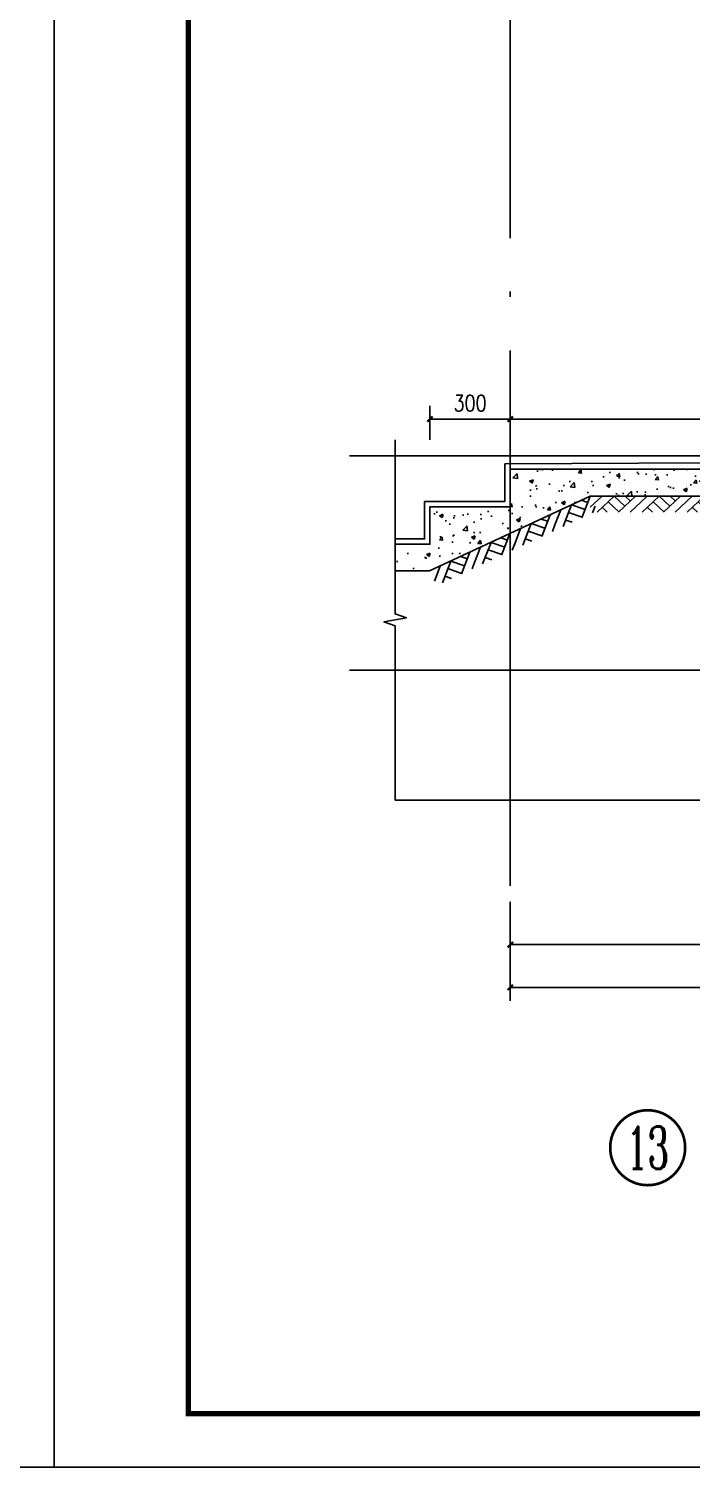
# Model space of a CAD drawing. Extents: x 718358 to 1668613, y -348838 to -159582.
# Drawn here: x 868773 to 871246, y -348838 to -343463 of the extents above; entities that cross this region are included whole.
import ezdxf
from ezdxf.enums import TextEntityAlignment as Align

# ---------------------------------------------------------------- set-up
doc = ezdxf.new("R2010")
doc.units = 0
doc.header["$LTSCALE"] = 1000
doc.linetypes.add('DOTE', pattern=[2.42, 2, -0.2, 0.02, -0.2])
for name, color, linetype in [('PUB_TEXT', 10, 'Continuous'), ('建-可见线', 7, 'Continuous'), ('建-图例填充', 251, 'Continuous'), ('建-图框', 4, 'Continuous'), ('建-墙体', 2, 'Continuous'), ('建-尺寸', 73, 'Continuous'), ('建-符号', 3, 'Continuous'), ('建-轴标', 3, 'Continuous'), ('建-轴网', 14, 'DOTE')]:
    doc.layers.add(name, color=color, linetype=linetype)
doc.styles.add('_TCH_LABEL', font='COMPLEX', dxfattribs={"bigfont": 'GBCBIG'})
doc.styles.add('DIM_FONT', font='SIMPLEX.shx', dxfattribs={"width": 0.8, "bigfont": 'GBCBIG.shx'})
doc.dimstyles.new('DIMN20', dxfattribs={"dimscale": 0.2, "dimtxt": 300, "dimasz": 100, "dimexe": 250, "dimexo": 300, "dimgap": 150, "dimtad": 1, "dimdec": 0, "dimzin": 0, "dimdsep": 46, "dimtxsty": 'DIM_FONT', "dimblk": 'ARCHTICK', "dimcen": 0.09, "dimdle": 1, "dimclrt": 7, "dimazin": 2, "dimtfac": 1, "dimtdec": 0, "dimtix": 1, "dimtmove": 2, "dimatfit": 3, "dimldrblk": 'ARCHTICK', "dimfxl": 1, "dimtolj": 1, "dimtzin": 0, "dimarcsym": 0})

# ---------------------------------------------------------------- blocks, each defined once
blk = doc.blocks.new('_ArchTick')
at = {"color": 0, "linetype": 'ByBlock', "const_width": 0.4}
blk.add_lwpolyline([(-0.5, -0.5), (0.5, 0.5)], dxfattribs=at)
blk = doc.blocks.new('*D1564')
at = {"layer": 'Defpoints', "color": 0, "transparency": 16777216}
for p in [(870570.4, -346665), (872670.4, -346665), (872670.4, -347045)]:
    blk.add_point(p, dxfattribs=at)
at = {"layer": '建-轴标', "color": 0, "lineweight": -2, "transparency": 16777216}
for p, q in [((870570.4, -346725), (870570.4, -347095)), ((872670.4, -346725), (872670.4, -347095)), ((870570.2, -347045), (872670.6, -347045))]:
    blk.add_line(p, q, dxfattribs=at)
at = {"layer": '建-轴标', "color": 0, "lineweight": -2, "transparency": 16777216, "xscale": 20, "yscale": 20, "zscale": 20, "rotation": 180}
blk.add_blockref('_ArchTick', (870570.4, -347045), dxfattribs=at)
at = {"layer": '建-轴标', "color": 0, "lineweight": -2, "transparency": 16777216, "xscale": 20, "yscale": 20, "zscale": 20}
blk.add_blockref('_ArchTick', (872670.4, -347045), dxfattribs=at)
at = {"layer": '建-轴标', "color": 7, "transparency": 16777216, "insert": (871620.4, -346985), "char_height": 60, "attachment_point": 5, "style": 'DIM_FONT'}
blk.add_mtext('\\A1;2100', dxfattribs=at)
blk = doc.blocks.new('*D1566')
at = {"layer": 'Defpoints', "color": 0, "transparency": 16777216}
for p in [(870570.4, -346665), (872570.4, -346665), (872570.4, -346885)]:
    blk.add_point(p, dxfattribs=at)
at = {"layer": '建-尺寸', "color": 0, "lineweight": -2, "transparency": 16777216}
for p, q in [((870570.4, -346725), (870570.4, -346935)), ((872570.4, -346725), (872570.4, -346935)), ((870570.2, -346885), (872570.6, -346885))]:
    blk.add_line(p, q, dxfattribs=at)
at = {"layer": '建-尺寸', "color": 0, "lineweight": -2, "transparency": 16777216, "xscale": 20, "yscale": 20, "zscale": 20, "rotation": 180}
blk.add_blockref('_ArchTick', (870570.4, -346885), dxfattribs=at)
at = {"layer": '建-尺寸', "color": 0, "lineweight": -2, "transparency": 16777216, "xscale": 20, "yscale": 20, "zscale": 20}
blk.add_blockref('_ArchTick', (872570.4, -346885), dxfattribs=at)
at = {"layer": '建-尺寸', "color": 7, "transparency": 16777216, "insert": (871570.4, -346825), "char_height": 60, "attachment_point": 5, "style": 'DIM_FONT'}
blk.add_mtext('\\A1;2000', dxfattribs=at)
blk = doc.blocks.new('$LinePat$素土夯实')
at = {"color": 0}
for p, q in [((0, -210), (210, 0)), ((120, -300), (420, 0)), ((420, 0), (608, -188)), ((495, -300), (795, 0)), ((615, 0), (705, -90)), ((210, -210), (300, -300)), ((315, -105), (502, -293)), ((705, -300), (795, -210))]:
    blk.add_line(p, q, dxfattribs=at)
blk = doc.blocks.new('*D3403')
at = {"layer": 'Defpoints', "color": 0, "transparency": 16777216}
for p in [(870570.4, -344921.5), (870270.4, -345058.9), (870570.4, -345058.9)]:
    blk.add_point(p, dxfattribs=at)
at = {"layer": '建-尺寸', "color": 0, "lineweight": -2, "transparency": 16777216}
for p, q in [((870270.4, -344998.9), (870270.4, -344871.5)), ((870570.4, -344998.9), (870570.4, -344871.5)), ((870270.2, -344921.5), (870570.6, -344921.5))]:
    blk.add_line(p, q, dxfattribs=at)
at = {"layer": '建-尺寸', "color": 0, "lineweight": -2, "transparency": 16777216, "xscale": 20, "yscale": 20, "zscale": 20, "rotation": 180}
blk.add_blockref('_ArchTick', (870270.4, -344921.5), dxfattribs=at)
at = {"layer": '建-尺寸', "color": 0, "lineweight": -2, "transparency": 16777216, "xscale": 20, "yscale": 20, "zscale": 20}
blk.add_blockref('_ArchTick', (870570.4, -344921.5), dxfattribs=at)
at = {"layer": '建-尺寸', "color": 7, "transparency": 16777216, "insert": (870420.4, -344861.5), "char_height": 60, "attachment_point": 5, "style": 'DIM_FONT'}
blk.add_mtext('\\A1;300', dxfattribs=at)
blk = doc.blocks.new('*D3404')
at = {"layer": 'Defpoints', "color": 0, "transparency": 16777216}
for p in [(872570.4, -344921.5), (870570.4, -345058.9), (872570.4, -345058.9)]:
    blk.add_point(p, dxfattribs=at)
at = {"layer": '建-尺寸', "color": 0, "lineweight": -2, "transparency": 16777216}
for p, q in [((870570.4, -344998.9), (870570.4, -344871.5)), ((872570.4, -344998.9), (872570.4, -344871.5)), ((870570.2, -344921.5), (872570.6, -344921.5))]:
    blk.add_line(p, q, dxfattribs=at)
at = {"layer": '建-尺寸', "color": 0, "lineweight": -2, "transparency": 16777216, "xscale": 20, "yscale": 20, "zscale": 20, "rotation": 180}
blk.add_blockref('_ArchTick', (870570.4, -344921.5), dxfattribs=at)
at = {"layer": '建-尺寸', "color": 0, "lineweight": -2, "transparency": 16777216, "xscale": 20, "yscale": 20, "zscale": 20}
blk.add_blockref('_ArchTick', (872570.4, -344921.5), dxfattribs=at)
at = {"layer": '建-尺寸', "color": 7, "transparency": 16777216, "insert": (871570.4, -344861.5), "char_height": 60, "attachment_point": 5, "style": 'DIM_FONT'}
blk.add_mtext('\\A1;2000', dxfattribs=at)

msp = doc.modelspace()

# ---------------------------------------------------------------- hatches: boundary and pattern name
at = {"layer": '建-图例填充'}
h = msp.add_hatch(dxfattribs=at)
h.set_pattern_fill('混凝土', color=256, scale=20, style=0)
h.set_pattern_definition([(50, (0, 0), (143.452037, -12.550427), [15, -165]), (355, (0, 0), (-27.750267, 150.438427), [12, -132]), (100.4514, (11.95, -1.05), (115.701876, 137.887908), [12.748038, -140.228422]), (46.1842, (0, 40), (213.44821, -33.103803), [22.5, -247.5]), (96.6356, (17.79, 37.24), (186.93254, 194.823574), [19.12206, -210.3426]), (351.1842, (0, 40), (186.93239, 194.82372), [18, -198]), (21, (20, 30), (119.38141, -80.523778), [15, -165]), (326, (20, 30), (48.663066, 145.03001), [12, -132]), (71.4514, (29.95, 23.29), (168.044526, 64.5061), [12.748038, -140.228422]), (37.5, (0, 0), (2.431971, 66.5787708), [0, -130.4, 0, -134, 0, -132.5]), (7.5, (0, 0), (52.6139075, 78.8823424), [0, -76.4, 0, -127.4, 0, -50.5]), (327.5, (-44.6, 0), (106.7644872, -4.5109743), [0, -50, 0, -156, 0, -207]), (317.5, (-64.6, 0), (116.637234, 20.0209965), [0, -65, 0, -103.6, 0, -147])])
h.paths.add_polyline_path([(870570.4, -345108.9), (870570.4, -345248.9), (870270.4, -345248.9), (870270.4, -345388.9), (870140.4, -345388.9), (870140.4, -345488.9), (870269.2, -345488.9), (870869.2, -345208.9), (872550.4, -345208.9), (872550.4, -345108.9)])
h.paths.add_polyline_path([(872790.4, -345108.9), (872790.4, -345208.9), (873370.4, -345208.9), (873370.4, -345108.9)])

# ---------------------------------------------------------------- linework, layer by layer
at = {"layer": '建-可见线'}
msp.add_lwpolyline([(872550.4, -345078.9), (870550.4, -345088.9), (870550.4, -345228.9), (870250.4, -345228.9), (870250.4, -345368.9), (870140.4, -345368.9)], dxfattribs=at)
at = {"layer": '建-图框'}
for points in [[(852047.9, -348837.6), (868867.9, -348837.6), (868867.9, -336957.6), (852047.9, -336957.6)], [(868867.9, -348837.6), (885687.9, -348837.6), (885687.9, -336957.6), (868867.9, -336957.6)]]:
    msp.add_lwpolyline(points, close=True, dxfattribs=at)
at = {"layer": '建-图框', "const_width": 20}
msp.add_lwpolyline([(869367.9, -348637.6), (885487.9, -348637.6), (885487.9, -337157.6), (869367.9, -337157.6)], close=True, dxfattribs=at)
at = {"layer": '建-墙体'}
for points in [[(872550.4, -345108.9), (870570.4, -345108.9), (870570.4, -345248.9), (870270.4, -345248.9), (870270.4, -345388.9), (870140.4, -345388.9)], [(870140.4, -345488.9), (870269.2, -345488.9), (870869.2, -345208.9), (872550.4, -345208.9)]]:
    msp.add_lwpolyline(points, dxfattribs=at)
at = {"layer": '建-符号'}
for points in [[(870140.4, -346344.7), (870140.4, -345694.3), (870098.4, -345679), (870182.4, -345664.2), (870140.4, -345649.3), (870140.4, -344998.9)], [(870140.4, -346344.7), (871732.9, -346344.7), (871748.2, -346302.7), (871763, -346386.7), (871777.9, -346344.7), (873370.4, -346344.7)]]:
    msp.add_lwpolyline(points, dxfattribs=at)
at = {"layer": '建-符号', "const_width": 10}
msp.add_lwpolyline([(871223.3, -347643.8, 1), (870943.3, -347643.8, 1)], format="xyb", close=True, dxfattribs=at)
at = {"layer": '建-轴网', "linetype": 'DOTE'}
for p, q in [((870570.4, -346665), (870570.4, -338148.9)), ((869970.4, -345058.9), (873570.4, -345058.9)), ((869970.4, -345858.9), (873570.4, -345858.9))]:
    msp.add_line(p, q, dxfattribs=at)

# ---------------------------------------------------------------- block references
at = {"layer": '建-图例填充', "xscale": 0.2082131491476246, "yscale": 0.2, "zscale": 0.2, "rotation": 25.01689347810063}
for p in [(870719.2, -345278.9), (870569.2, -345348.9), (870419.2, -345418.9), (870269.2, -345488.9)]:
    msp.add_blockref('$LinePat$素土夯实', p, dxfattribs=at)
at = {"layer": '建-图例填充', "xscale": 0.2114666146189765, "yscale": 0.2, "zscale": 0.2}
for p in [(870869.2, -345208.9), (871037.3, -345208.9), (871205.5, -345208.9)]:
    msp.add_blockref('$LinePat$素土夯实', p, dxfattribs=at)

# ---------------------------------------------------------------- texts
at = {"layer": 'PUB_TEXT', "style": '_TCH_LABEL', "width": 0.724138}
msp.add_text('13', height=158.39, dxfattribs=at).set_placement((871004.1, -347723), (871162.5, -347723), align=Align.FIT)

# ---------------------------------------------------------------- dimensions: what is measured, and where the dimension line sits
at = {"layer": '建-尺寸'}
for p1, p2, distance, picture, middle in [((870270.4, -345058.9), (870570.4, -345058.9), 137.4, '*D3403', (870420.4, -344861.5)), ((870570.4, -345058.9), (872570.4, -345058.9), 137.4, '*D3404', (871570.4, -344861.5)), ((870570.4, -346665), (872570.4, -346665), -220, '*D1566', (871570.4, -346825))]:
    dim = msp.add_aligned_dim(p1=p1, p2=p2, distance=distance, dimstyle='DIMN20', dxfattribs=at)
    dim.commit()
    dim.dimension.update_dxf_attribs({"geometry": picture, "text_midpoint": middle})
at = {"layer": '建-轴标'}
dim = msp.add_aligned_dim(p1=(870570.4, -346665), p2=(872670.4, -346665), distance=-380, dimstyle='DIMN20', dxfattribs=at)
dim.commit()
dim.dimension.update_dxf_attribs({"geometry": '*D1564', "text_midpoint": (871620.4, -346985)})

doc.saveas('drawing.dxf')
